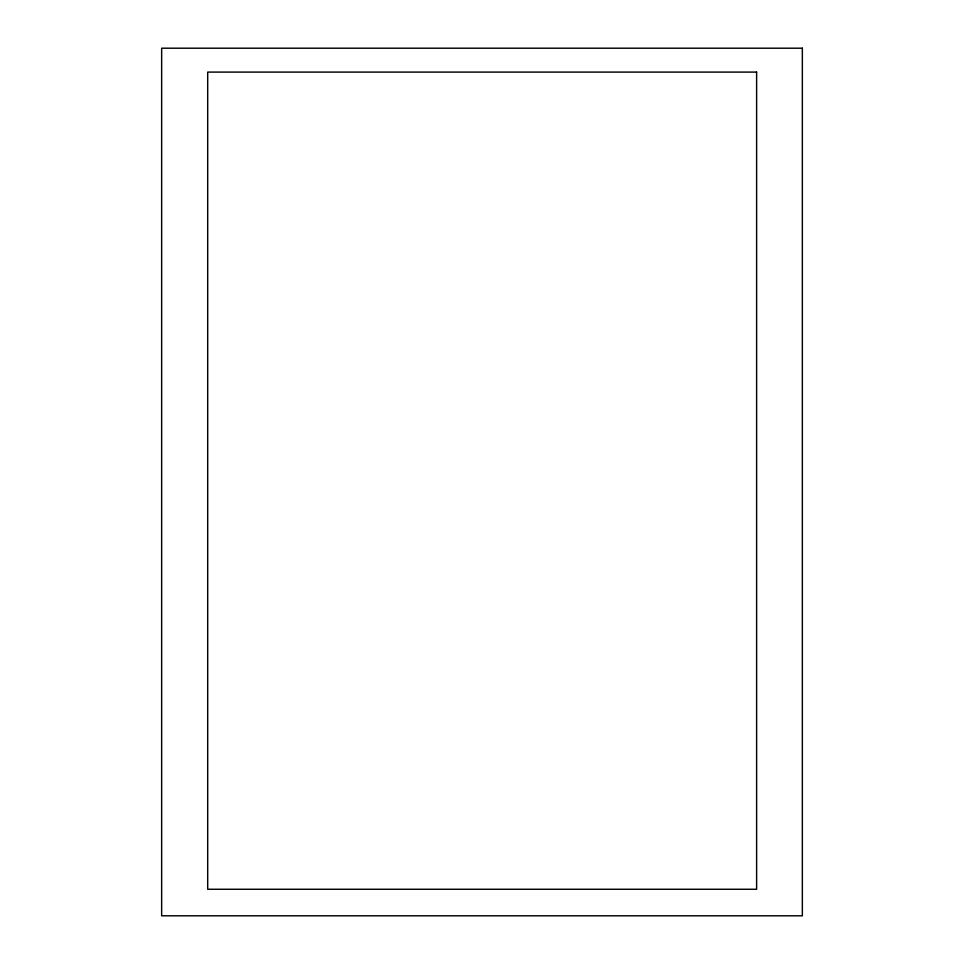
<?xml version="1.0" encoding="UTF-8"?>
<svg xmlns="http://www.w3.org/2000/svg" width="964" height="964" viewBox="0 0 964 964"><rect width="100%" height="100%" fill="white"/><g stroke="black" fill="none" stroke-linecap="round" stroke-linejoin="round"><path stroke-width="1.45" d="M802.349 48.2L161.651 48.2L161.651 915.8L802.349 915.8L802.349 48.2M756.62 72.095L207.694 72.095L207.694 889.266L756.62 889.266L756.62 72.095"/></g></svg>
